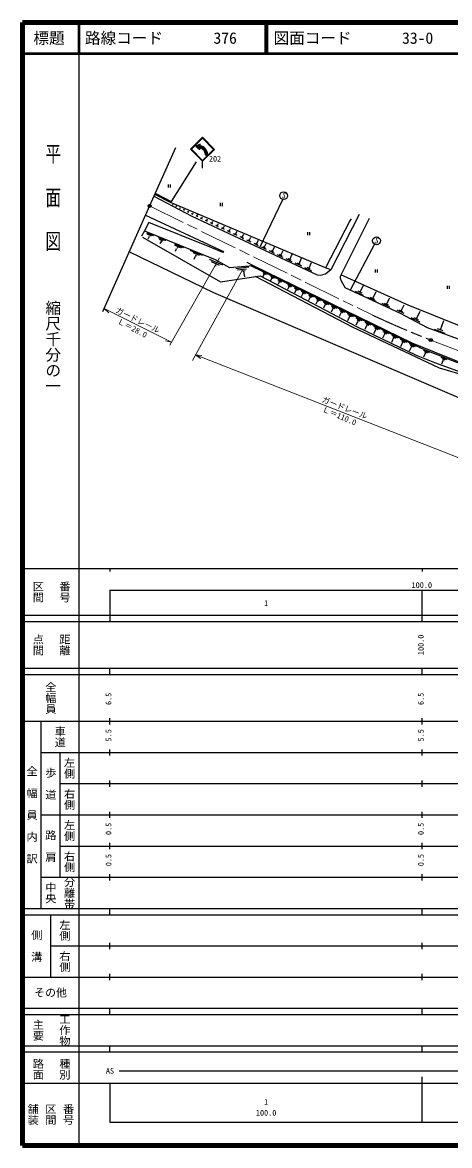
# Model space of a CAD drawing. Units: millimetres, scale not verified. Extents: x 40000 to 680000, y 20000 to 380000.
# Drawn here: x 40000 to 176708, y 20000 to 380000 of the extents above; entities that cross this region are included whole.
import ezdxf
from ezdxf.enums import TextEntityAlignment as Align

# ---------------------------------------------------------------- set-up
doc = ezdxf.new("R2010")
doc.units = ezdxf.units.MM
doc.header["$LTSCALE"] = 1000
doc.header["$PDMODE"] = 32
doc.header["$PDSIZE"] = 500
doc.linetypes.add('CHAIN', pattern=[18.5, 12, -1.5, 3.5, -1.5])
for name, color, linetype, lineweight in [('M-BGD', 7, 'Continuous', 25), ('M-BMK', 2, 'CHAIN', 13), ('M-BMK-SRVR', 3, 'Continuous', 25), ('M-STR-HTXT', 7, 'Continuous', 13), ('M-STR-STRC', 7, 'Continuous', 25), ('M-TTL', 7, 'Continuous', 140), ('M-TTL-BAND', 7, 'Continuous', 25), ('M-TTL-LINE', 7, 'Continuous', 50)]:
    doc.layers.add(name, color=color, linetype=linetype, lineweight=lineweight)
doc.layers.add('M-OTRS', color=6, linetype='Continuous')
doc.layers.add('M-TTL-TXT', color=7, linetype='Continuous')
doc.styles.add('@ＭＳ ゴシック', font='')
doc.styles.add('ＭＳ ゴシック', font='')
doc.styles.get('@ＭＳ ゴシック').set_extended_font_data('@MS Gothic')
doc.styles.get('ＭＳ ゴシック').set_extended_font_data('MS Gothic')

msp = doc.modelspace()

# ---------------------------------------------------------------- hatches: boundary and pattern name
at = {"layer": 'M-STR-STRC'}
msp.add_hatch(color=256, dxfattribs=at).paths.add_polyline_path([(96827, 339778), (96788, 339320), (95468, 340376), (96931, 341023), (96903, 340494), (97021, 340493), (97372, 340349), (97805, 340123), (98132, 339885), (98552, 339517), (98727, 339328), (99005, 338761), (99188, 338208), (99183, 337550), (98490, 337555), (98434, 337955), (98378, 338238), (98239, 338556), (98158, 338733), (98007, 338981), (97763, 339242), (97518, 339467), (97260, 339622)])
msp.add_hatch(color=256, dxfattribs=at).paths.add_polyline_path([(96827, 339778), (96788, 339320), (95468, 340376), (96931, 341023), (96903, 340494), (97021, 340493), (97372, 340349), (97805, 340123), (98132, 339885), (98552, 339517), (98727, 339328), (99005, 338761), (99188, 338208), (99183, 337550), (98490, 337555), (98434, 337955), (98378, 338238), (98239, 338556), (98158, 338733), (98007, 338981), (97763, 339242), (97518, 339467), (97260, 339622)])

# ---------------------------------------------------------------- linework, layer by layer
at = {"layer": 'M-BGD'}
for p, q in [((86627, 328063), (86627, 327063)), ((87377, 327063), (87377, 328063)), ((82519, 325279), (87640, 322644)), ((87640, 322644), (87492, 322228)), ((88205, 321491), (88025, 321577)), ((88115, 321534), (88201, 321714)), ((89368, 320936), (89134, 321048)), ((89251, 320992), (89362, 321225)), ((90588, 320354), (90298, 320492)), ((90443, 320423), (90581, 320713)), ((103333, 322138), (103333, 321138)), ((104083, 321138), (104083, 322138)), ((123259, 323145), (115847, 307810)), ((91868, 319744), (91520, 319910)), ((91694, 319827), (91860, 320175)), ((93211, 319103), (92802, 319299)), ((93007, 319201), (93202, 319611)), ((94621, 318431), (94146, 318657)), ((94384, 318544), (94610, 319019)), ((96100, 317725), (95558, 317984)), ((95829, 317855), (96088, 318397)), ((97652, 316985), (97039, 317278)), ((97543, 317150), (97236, 317297)), ((97389, 317224), (97638, 317745)), ((98986, 316476), (99265, 317061)), ((147812, 318403), (138753, 300708)), ((150945, 317133), (141716, 298591)), ((145272, 317049), (144764, 316371)), ((79063, 313239), (101669, 304010)), ((99281, 316208), (98592, 316537)), ((99158, 316394), (98814, 316558)), ((100990, 315394), (100223, 315759)), ((100853, 315600), (100469, 315783)), ((100661, 315691), (100972, 316343)), ((102783, 314538), (101933, 314943)), ((102631, 314767), (102207, 314970)), ((102419, 314868), (102763, 315590)), ((104664, 313641), (103729, 314087)), ((104497, 313893), (104029, 314116)), ((104263, 314005), (104643, 314800)), ((106455, 312976), (105942, 313221)), ((106199, 313098), (106615, 313971)), ((144764, 316371), (137059, 301385)), ((78385, 311207), (103362, 296813)), ((79655, 312561), (81941, 311715)), ((79825, 312223), (81179, 311630)), ((80502, 311376), (80079, 310529)), ((83465, 311037), (85836, 310106)), ((83804, 310529), (84905, 310021)), ((84397, 309767), (83973, 309090)), ((84312, 309852), (84597, 309729)), ((106638, 312700), (105612, 313189)), ((108710, 311712), (107589, 312246)), ((108510, 312014), (107949, 312281)), ((108230, 312147), (108684, 313100)), ((110884, 310675), (109663, 311257)), ((110666, 311004), (110055, 311295)), ((110360, 311149), (110855, 312187)), ((113164, 309587), (111839, 310220)), ((112928, 309944), (112265, 310260)), ((112596, 310102), (113134, 311229)), ((114943, 309004), (115525, 310224)), ((131266, 312808), (131266, 311808)), ((132016, 311808), (132016, 312808)), ((88630, 308582), (90747, 307735)), ((88715, 308921), (91509, 307820)), ((89223, 307397), (88884, 306550)), ((89392, 307820), (89731, 307735)), ((93541, 307058), (97520, 305365)), ((94557, 306211), (96589, 305365)), ((115558, 308446), (114122, 309131)), ((115301, 308833), (114584, 309175)), ((118069, 307248), (116518, 307988)), ((117792, 307666), (117017, 308036)), ((117404, 307851), (118033, 309169)), ((120704, 305992), (119032, 306789)), ((120406, 306442), (119570, 306841)), ((119988, 306641), (120665, 308062)), ((122698, 305372), (123427, 306901)), ((152723, 308921), (144870, 294228)), ((95319, 304941), (94895, 304010)), ((95319, 305365), (95657, 305195)), ((99806, 304095), (104039, 302317)), ((100399, 303417), (102939, 302232)), ((101669, 304010), (106241, 301470)), ((123469, 304673), (121670, 305531)), ((123148, 305157), (122248, 305586)), ((126370, 303290), (124438, 304211)), ((126025, 303810), (125059, 304270)), ((125542, 304040), (126325, 305682)), ((129414, 301838), (127342, 302826)), ((129044, 302396), (128009, 302890)), ((128527, 302643), (129366, 304404)), ((131658, 301176), (132557, 303062)), ((101753, 302147), (102007, 302063)), ((106241, 301470), (113861, 302063)), ((112506, 301555), (108273, 301047)), ((111744, 300962), (108781, 300623)), ((111236, 300369), (110305, 300285)), ((110728, 300285), (111067, 298422)), ((116909, 299832), (118007, 299299)), ((117378, 299401), (116925, 298468)), ((117104, 299534), (117653, 299268)), ((132608, 300314), (130390, 301372)), ((132213, 300912), (131103, 301441)), ((136975, 299353), (136043, 299099)), ((138753, 300708), (136975, 299353)), ((152860, 300811), (152860, 299811)), ((153610, 299811), (153610, 300811)), ((103362, 296813), (116062, 298761)), ((145605, 282327), (114618, 298539)), ((116062, 298761), (147185, 282485)), ((119362, 298643), (120521, 298081)), ((119857, 298188), (119379, 297204)), ((119568, 298329), (120147, 298048)), ((121725, 297498), (122945, 296906)), ((122246, 297019), (121743, 295982)), ((121941, 297167), (122551, 296871)), ((124873, 295964), (126156, 295341)), ((125421, 295460), (124892, 294369)), ((125100, 295616), (125742, 295304)), ((141716, 298591), (141716, 297999)), ((141716, 297999), (141970, 297152)), ((141970, 297152), (143325, 294951)), ((148070, 293547), (149152, 295767)), ((175920, 295613), (175920, 294613)), ((176670, 294613), (176670, 295613)), ((127023, 294920), (128372, 294265)), ((127600, 294390), (127043, 293244)), ((127262, 294554), (127937, 294227)), ((129238, 293845), (130655, 293158)), ((129843, 293289), (129259, 292085)), ((129489, 293461), (130197, 293117)), ((131519, 292738), (133005, 292017)), ((132154, 292155), (131541, 290892)), ((131783, 292335), (132526, 291974)), ((149184, 292519), (146573, 293793)), ((148722, 293229), (147417, 293866)), ((153234, 290507), (150609, 291788)), ((152770, 291221), (151457, 291862)), ((152113, 291542), (153202, 293773)), ((156548, 289662), (157575, 291767)), ((133869, 291598), (135427, 290842)), ((134535, 290986), (133892, 289662)), ((134145, 291175), (134924, 290797)), ((136289, 290423), (137921, 289631)), ((136986, 289782), (136313, 288396)), ((136578, 289980), (137394, 289585)), ((138782, 289213), (140489, 288385)), ((139512, 288543), (138807, 287092)), ((139085, 288750), (139938, 288336)), ((157605, 288686), (155128, 289895)), ((157167, 289360), (155929, 289964)), ((161227, 287544), (162156, 289448)), ((141350, 287967), (143135, 287101)), ((142113, 287266), (141376, 285749)), ((141666, 287483), (142559, 287049)), ((143995, 286683), (145860, 285778)), ((144792, 285951), (144022, 284365)), ((144325, 286177), (145258, 285724)), ((146724, 285359), (148661, 284418)), ((147552, 284598), (146753, 282951)), ((147068, 284833), (148036, 284363)), ((162183, 286662), (159943, 287755)), ((161787, 287271), (160667, 287818)), ((167322, 283878), (164435, 285287)), ((166811, 284663), (165368, 285368)), ((166090, 285016), (167287, 287469)), ((173780, 281468), (174863, 284413)), ((149559, 283983), (151500, 283041)), ((150388, 283221), (149587, 281570)), ((149903, 283456), (150874, 282985)), ((152398, 282605), (154344, 281661)), ((153229, 281841), (152426, 280187)), ((152743, 282077), (153716, 281605)), ((155241, 281225), (157192, 280278)), ((175320, 280311), (171856, 281586)), ((174646, 281149), (172914, 281787)), ((156075, 280459), (155270, 278801)), ((155587, 280696), (156562, 280222)), ((158090, 279843), (160045, 278894)), ((158925, 279075), (158118, 277413)), ((158436, 279312), (159414, 278838)), ((160942, 278458), (162902, 277507)), ((161780, 277689), (160971, 276023)), ((161290, 277926), (162270, 277451)), ((163800, 277071), (165764, 276118)), ((164639, 276300), (163828, 274630)), ((164148, 276538), (165130, 276062)), ((168264, 275012), (170209, 274201)), ((169115, 274314), (168425, 272661)), ((168628, 274517), (169601, 274112)), ((173969, 272698), (175794, 271990)), ((174775, 272070), (174174, 270518)), ((174319, 272247), (175232, 271893))]:
    msp.add_line(p, q, dxfattribs=at)
for points in [[(82100, 324336), (94204, 317937), (134344, 299154), (135503, 298996), (136043, 299099)], [(138753, 300708), (137059, 301385), (87380, 322276), (82353, 324905)], [(79390, 318244), (104365, 306620), (104108, 306280), (100667, 307720), (80468, 315922), (79063, 313239), (78109, 311527)], [(196108, 252579), (101301, 293311), (74168, 306505)], [(111779, 303115), (113861, 302063), (164678, 277275), (185568, 268902), (192339, 266603), (211195, 260453), (211031, 259997), (195018, 265232), (186013, 268339), (177636, 271577), (168526, 275141), (164699, 276931), (113116, 302005)], [(203248, 273831), (188075, 279468), (163489, 289421), (141963, 299088)], [(201586, 270578), (189902, 274592), (183630, 276991), (169692, 282085), (160995, 286684), (143325, 294951)], [(147185, 282485), (165981, 273359), (171914, 270961), (183977, 266651), (182977, 266405), (173551, 269214), (145605, 282327)]]:
    msp.add_lwpolyline(points, dxfattribs=at)
for centre in [(123613, 324463), (153353, 310015)]:
    msp.add_circle(centre, 1250, dxfattribs=at)
at = {"layer": 'M-BMK'}
for p, q in [((80693, 321175), (152130, 286150)), ((170711, 278190), (199992, 267059))]:
    msp.add_line(p, q, dxfattribs=at)
msp.add_arc((276636, 551114), 292759, 244.83133, 248.78824, dxfattribs=at)
at = {"layer": 'M-BMK-SRVR'}
for p, q in [((88977, 339796), (80693, 321175)), ((80693, 321175), (65601, 287246))]:
    msp.add_line(p, q, dxfattribs=at)
for centre in [(80693, 321175), (170711, 278190)]:
    msp.add_circle(centre, 500, dxfattribs=at)
for p in [(80693, 321175), (170711, 278190)]:
    msp.add_point(p, dxfattribs=at)
at = {"layer": 'M-OTRS'}
msp.add_point((80693, 321175), dxfattribs=at)
at = {"layer": 'M-STR-HTXT'}
for p, q in [((103023, 304603), (87191, 276578)), ((110389, 300708), (94387, 271667)), ((66109, 288262), (87751, 277570)), ((66109, 288262), (67611, 286942)), ((87751, 277570), (85790, 277962)), ((95403, 273445), (201873, 231774)), ((95403, 273445), (97014, 272259)), ((95403, 273445), (97391, 273223))]:
    msp.add_line(p, q, dxfattribs=at)
at = {"layer": 'M-STR-STRC'}
for p, q in [((97665, 343215), (93774, 339386)), ((97663, 342919), (94071, 339383)), ((101198, 339326), (97663, 342919)), ((101495, 339324), (97665, 343215)), ((93774, 339386), (97603, 335494)), ((94071, 339383), (97606, 335791)), ((97603, 335494), (101495, 339324)), ((97606, 335791), (101198, 339326)), ((95573, 335337), (87640, 322644)), ((97603, 333328), (97603, 335494))]:
    msp.add_line(p, q, dxfattribs=at)
msp.add_lwpolyline([(99183, 337550), (99188, 338208), (99005, 338761), (98727, 339328), (98552, 339517), (98132, 339885), (97805, 340123), (97372, 340349), (97021, 340493), (96903, 340494), (96931, 341023), (95468, 340376), (96788, 339320), (96827, 339778), (97260, 339622), (97518, 339467), (97763, 339242), (98007, 338981), (98158, 338733), (98239, 338556), (98378, 338238), (98434, 337955), (98490, 337555)], close=True, dxfattribs=at)
at = {"layer": 'M-TTL', "color": 2}
for p, q in [((40000, 380000), (40000, 20000)), ((680000, 380000), (40000, 380000)), ((40000, 20000), (680000, 20000))]:
    msp.add_line(p, q, dxfattribs=at)
at = {"layer": 'M-TTL-BAND'}
for p, q in [((58000, 370000), (58000, 20000)), ((40000, 205000), (579000, 205000)), ((68000, 205000), (68000, 204000)), ((168000, 205000), (168000, 204000)), ((68000, 198000), (579000, 198000)), ((68000, 198000), (68000, 188000)), ((168000, 188000), (168000, 198000)), ((40000, 190000), (579000, 190000)), ((40000, 188000), (579000, 188000)), ((40000, 173000), (579000, 173000)), ((68000, 171000), (68000, 173000)), ((168000, 171000), (168000, 173000)), ((40000, 171000), (579000, 171000)), ((40000, 156000), (579000, 156000)), ((46000, 96000), (46000, 156000)), ((68000, 155000), (68000, 157000)), ((168000, 155000), (168000, 157000)), ((46000, 146000), (579000, 146000)), ((52000, 146000), (52000, 106000)), ((68000, 145000), (68000, 147000)), ((168000, 145000), (168000, 147000)), ((68000, 135000), (68000, 137000)), ((168000, 135000), (168000, 137000)), ((52000, 136000), (579000, 136000)), ((46000, 126000), (579000, 126000)), ((68000, 125000), (68000, 127000)), ((168000, 125000), (168000, 127000)), ((52000, 116000), (579000, 116000)), ((68000, 115000), (68000, 117000)), ((168000, 115000), (168000, 117000)), ((46000, 106000), (579000, 106000)), ((68000, 105000), (68000, 107000)), ((168000, 105000), (168000, 107000)), ((40000, 96000), (579000, 96000)), ((40000, 94000), (579000, 94000)), ((49000, 94000), (49000, 74000)), ((68000, 94000), (68000, 96000)), ((168000, 94000), (168000, 96000)), ((49000, 84000), (579000, 84000)), ((68000, 83000), (68000, 85000)), ((168000, 83000), (168000, 85000)), ((40000, 74000), (579000, 74000)), ((68000, 73000), (68000, 75000)), ((168000, 73000), (168000, 75000)), ((40000, 64000), (579000, 64000)), ((40000, 62000), (579000, 62000)), ((68000, 62000), (68000, 64000)), ((168000, 62000), (168000, 64000)), ((40000, 52000), (579000, 52000)), ((68000, 50000), (68000, 52000)), ((168000, 50000), (168000, 52000)), ((40000, 50000), (579000, 50000)), ((71000, 44000), (565000, 44000)), ((40000, 40000), (579000, 40000)), ((68000, 40000), (68000, 27500)), ((168000, 27500), (168000, 42000)), ((68000, 27500), (579000, 27500))]:
    msp.add_line(p, q, dxfattribs=at)
at = {"layer": 'M-TTL-LINE'}
for p, q in [((58000, 380000), (58000, 370000)), ((117750, 380000), (117750, 370000)), ((118250, 380000), (118250, 370000)), ((40000, 370000), (680000, 370000))]:
    msp.add_line(p, q, dxfattribs=at)

# ---------------------------------------------------------------- texts
at = {"layer": 'M-BGD', "style": 'ＭＳ ゴシック'}
for rotation, p in [(335.303, (122574, 323494)), (340.405, (152314, 308973))]:
    msp.add_text('S', height=1833, rotation=rotation, dxfattribs=at).set_placement(p, align=Align.BOTTOM_LEFT)
at = {"layer": 'M-STR-HTXT', "style": 'ＭＳ ゴシック'}
for s, rotation, p in [('ガードレール', 333.711, (69355, 286658)), ('Ｌ＝28.0', 332.02, (69864, 283210)), ('ガードレール', 338.625, (135430, 257911)), ('Ｌ＝110.0', 336.588, (135489, 254907))]:
    msp.add_text(s, height=1833, rotation=rotation, dxfattribs=at).set_placement(p, align=Align.BOTTOM_LEFT)
at = {"layer": 'M-STR-STRC', "style": 'ＭＳ ゴシック'}
msp.add_text('202', height=1833, dxfattribs=at).set_placement((99682, 334837), align=Align.BOTTOM_LEFT)
at = {"layer": 'M-TTL-BAND', "style": '@ＭＳ ゴシック', "width": 1.4}
msp.add_text('平  面  図', height=3666, rotation=270, dxfattribs=at).set_placement((49777, 306475), align=Align.MIDDLE_RIGHT)
at = {"layer": 'M-TTL-BAND', "style": '@ＭＳ ゴシック'}
msp.add_text('縮尺千分の一', height=3666, rotation=270, dxfattribs=at).set_placement((49777, 261030), align=Align.MIDDLE_RIGHT)
for s, p in [('区間', (45000, 197500)), ('番号', (53500, 197500)), ('点間', (45000, 180500)), ('距離', (53500, 180500)), ('全幅員', (49000, 163500)), ('車道', (52000, 151000)), ('左側', (55000, 141000)), ('全\u3000幅\u3000員\u3000内\u3000訳', (43000, 126000)), ('歩\u3000道', (49000, 136000)), ('右側', (55000, 131000)), ('左側', (55000, 121000)), ('路\u3000肩', (49000, 116000)), ('右側', (55000, 111000)), ('分離帯', (55000, 101000)), ('中央', (49000, 101000)), ('左側', (53500, 89000)), ('側\u3000溝', (44500, 84000)), ('右側', (53500, 79000)), ('工作物', (53500, 57000)), ('主要', (45000, 57000)), ('路面', (45000, 44500)), ('種別', (53500, 44500)), ('舗装', (43333, 30000)), ('区間', (49000, 30000)), ('番号', (54667, 30000))]:
    msp.add_text(s, height=2566, rotation=270, dxfattribs=at).set_placement(p, align=Align.MIDDLE_CENTER)
at = {"layer": 'M-TTL-BAND', "style": 'ＭＳ ゴシック'}
for s, p in [('100.0', (167844, 198195)), ('1', (118000, 192405)), ('AS', (68000, 42500)), ('1', (118000, 32523)), ('100.0', (118000, 29033))]:
    msp.add_text(s, height=1833, dxfattribs=at).set_placement(p, align=Align.BOTTOM_CENTER)
for s, p in [('100.0', (169000, 180500)), ('6.5', (69000, 163174)), ('6.5', (169000, 163174)), ('5.5', (69000, 151500)), ('5.5', (169000, 151500)), ('0.5', (69000, 121500)), ('0.5', (169000, 121500)), ('0.5', (69000, 111500)), ('0.5', (169000, 111500))]:
    msp.add_text(s, height=1833, rotation=90, dxfattribs=at).set_placement(p, align=Align.BOTTOM_CENTER)
msp.add_text('その他', height=2566, dxfattribs=at).set_placement((49000, 69000), align=Align.MIDDLE_CENTER)
at = {"layer": 'M-TTL-TXT', "style": 'ＭＳ ゴシック'}
msp.add_text('標題', height=3666, dxfattribs=at).set_placement((48500, 375000), align=Align.MIDDLE_CENTER)
for s, p in [('路線コード', (60000, 375000)), ('376', (101142, 375000)), ('図面コード', (120380, 375000)), ('33-0', (161521, 375000))]:
    msp.add_text(s, height=3666, dxfattribs=at).set_placement(p, align=Align.MIDDLE_LEFT)

doc.saveas('drawing.dxf')
